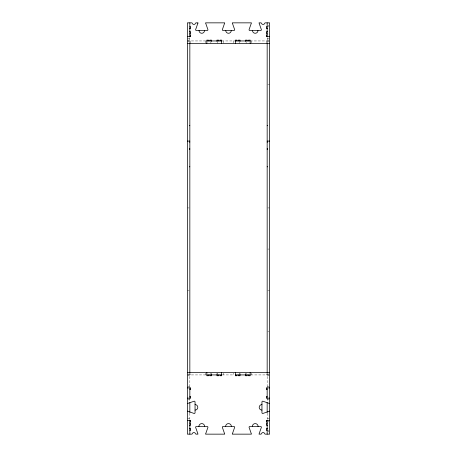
<?xml version="1.0" encoding="UTF-8"?>
<svg xmlns="http://www.w3.org/2000/svg" width="457" height="457" viewBox="0 0 457 457"><rect width="100%" height="100%" fill="white"/><g stroke="black" fill="none" stroke-linecap="round" stroke-linejoin="round"><path stroke-width="0.34" stroke-dasharray="2.29 1.71" d="M267.779 25.318L269.013 25.318M267.779 26.14L269.013 26.14M187.37 38.205L189.838 38.205M267.162 38.205L269.63 38.205M187.37 40.125L189.838 40.125M267.162 40.125L269.63 40.125M187.37 40.947L206.838 40.947M221.645 40.947L235.355 40.947M250.162 40.947L269.63 40.947M187.37 41.77L189.838 41.77M267.162 41.77L269.63 41.77M267.779 84.545L269.63 84.545M187.37 207.935L189.221 207.935M267.779 207.935L269.63 207.935M267.779 249.065L269.013 249.065M187.37 290.195L189.221 290.195M267.779 290.195L269.63 290.195M267.779 331.325L269.013 331.325M187.37 374.1L189.838 374.1M267.162 374.1L269.63 374.1M187.37 374.923L206.29 374.923M222.193 374.923L233.71 374.923L233.71 373.072M250.71 374.923L269.63 374.923M187.37 375.745L189.838 375.745M267.162 375.745L269.63 375.745M187.37 386.234L189.838 386.234M267.162 386.234L269.63 386.234M187.37 399.806L189.838 399.806M267.162 399.806L269.63 399.806M187.37 418.795L189.838 418.795M267.162 418.795L269.63 418.795M267.779 421.263L269.013 421.263M267.779 430.86L269.013 430.86M267.779 431.682L269.013 431.682M267.162 37.691L267.162 43.415M267.162 372.455L267.162 387.879M267.162 398.161L267.162 401.914M267.162 413.168L267.162 419.309M266.34 40.947L266.34 43.415M266.34 373.689L266.34 374.923M251.807 40.947L251.807 43.415M251.807 373.072L251.807 374.923M246.117 41.564L246.117 43.415M246.117 373.072L246.117 374.923M245.5 373.072L245.5 374.432M240.016 373.072L240.016 374.432M239.399 41.564L239.399 43.415M239.399 373.072L239.399 374.923M233.71 40.947L233.71 43.415M223.29 40.947L223.29 43.415M223.29 373.072L223.29 374.923M217.601 41.564L217.601 43.415M217.601 373.072L217.601 374.923M216.984 373.072L216.984 374.432M211.5 373.072L211.5 374.432M210.883 41.564L210.883 43.415M210.883 373.072L210.883 374.923M205.193 40.947L205.193 43.415M205.193 373.072L205.193 374.923M190.66 40.947L190.66 43.415M190.66 373.689L190.66 374.923M189.838 37.691L189.838 43.415M189.838 372.455L189.838 387.879M189.838 398.161L189.838 401.914M189.838 413.168L189.838 419.309"/><path stroke-width="0.69" d="M189.838 26.689L190.66 26.689L190.66 28.334L189.347 28.334M267.162 26.689L266.34 26.689L266.34 28.334L267.653 28.334M189.375 28.231L189.838 28.231M267.162 28.231L267.625 28.231M189.347 31.762L190.66 31.762L190.66 33.407L189.838 33.407M267.653 31.762L266.34 31.762L266.34 33.407L267.162 33.407M189.838 34.915L190.66 34.915L190.66 36.56L187.37 36.56M267.162 34.915L266.34 34.915L266.34 36.56L269.63 36.56M206.838 40.947L221.645 40.947M235.355 40.947L250.162 40.947M187.37 43.415L269.63 43.415M189.375 125.675L189.838 125.675M267.162 125.675L267.625 125.675M187.37 141.099L189.838 141.099M267.162 141.099L269.63 141.099M189.375 142.058L189.838 142.058M267.162 142.058L267.625 142.058M189.375 148.365L189.838 148.365M267.162 148.365L267.625 148.365M189.375 149.325L189.838 149.325M267.162 149.325L267.625 149.325M189.375 166.805L189.838 166.805M267.162 166.805L267.625 166.805M187.37 372.455L269.63 372.455M206.838 374.923L221.645 374.923M235.355 374.923L250.162 374.923M187.37 387.879L190.66 387.879L190.66 389.524L189.838 389.524M269.63 387.879L266.34 387.879L266.34 389.524L267.162 389.524M189.838 396.516L190.66 396.516L190.66 398.161L187.37 398.161M267.162 396.516L266.34 396.516L266.34 398.161L269.63 398.161M187.37 420.44L190.66 420.44L190.66 422.085L189.838 422.085M269.63 420.44L266.34 420.44L266.34 422.085L267.162 422.085M189.838 423.593L190.66 423.593L190.66 425.238L189.375 425.238M267.162 423.593L266.34 423.593L266.34 425.238L267.625 425.238M189.427 428.666L190.66 428.666L190.66 430.311L189.838 430.311M267.574 428.666L266.34 428.666L266.34 430.311L267.162 430.311M189.375 428.769L189.838 428.769M267.162 428.769L267.625 428.769M267.162 22.85L267.162 36.766M267.162 43.209L267.162 372.661M267.162 387.879L267.162 398.161M267.162 402.617L267.162 412.465M267.162 420.234L267.162 434.15M250.162 43.415L250.162 40.125L248.517 40.125L248.517 40.947M250.162 372.455L250.162 375.745L248.517 375.745L248.517 374.923M247.146 40.947L247.146 40.125L245.5 40.125L245.5 41.438M247.146 374.923L247.146 375.745L245.5 375.745L245.5 374.432M240.016 41.438L240.016 40.125L238.371 40.125L238.371 40.947M240.016 374.432L240.016 375.745L238.371 375.745L238.371 374.923M237 40.947L237 40.125L235.355 40.125L235.355 43.415M237 374.923L237 375.745L235.355 375.745L235.355 372.455M221.645 43.415L221.645 40.125L220 40.125L220 40.947M221.645 372.455L221.645 375.745L220 375.745L220 374.923M218.629 40.947L218.629 40.125L216.984 40.125L216.984 41.438M218.629 374.923L218.629 375.745L216.984 375.745L216.984 374.432M211.5 41.438L211.5 40.125L209.854 40.125L209.854 40.947M211.5 374.432L211.5 375.745L209.854 375.745L209.854 374.923M208.483 40.947L208.483 40.125L206.838 40.125L206.838 43.415M208.483 374.923L208.483 375.745L206.838 375.745L206.838 372.455M189.838 22.85L189.838 36.766M189.838 43.209L189.838 372.661M189.838 387.879L189.838 398.161M189.838 402.617L189.838 412.465M189.838 420.234L189.838 434.15M198.898 426.472A2.879 2.879 0 0 1 201.777 423.593A2.879 2.879 0 0 1 204.656 426.472M225.621 426.472A2.879 2.879 0 0 1 228.5 423.593A2.879 2.879 0 0 1 231.379 426.472M252.344 426.472A2.879 2.879 0 0 1 255.223 423.593A2.879 2.879 0 0 1 258.102 426.472M187.37 403.52A0.823 0.823 0 0 0 187.604 403.485L194.225 401.172A0.823 0.823 0 0 1 195.048 401.994L195.048 412.688A0.823 0.823 0 0 1 194.225 413.511L187.604 411.191A0.823 0.823 0 0 0 187.37 411.157M195.048 404.599A2.742 2.742 0 0 1 197.79 407.341A2.742 2.742 0 0 1 195.048 410.083M269.63 411.157A0.823 0.823 0 0 0 269.396 411.191L262.775 413.511A0.823 0.823 0 0 1 261.952 412.688L261.952 401.994A0.823 0.823 0 0 1 262.775 401.172L269.396 403.485A0.823 0.823 0 0 0 269.63 403.52M261.952 410.083A2.742 2.742 0 0 1 259.21 407.341A2.742 2.742 0 0 1 261.952 404.599M257.965 30.528A2.742 2.742 0 0 1 255.223 33.27A2.742 2.742 0 0 1 252.481 30.528M231.242 30.528A2.742 2.742 0 0 1 228.5 33.27A2.742 2.742 0 0 1 225.758 30.528M204.519 30.528A2.742 2.742 0 0 1 201.777 33.27A2.742 2.742 0 0 1 199.035 30.528M197.927 23.084L195.607 29.705A0.823 0.823 0 0 0 196.43 30.528L207.124 30.528A0.823 0.823 0 0 0 207.946 29.705L205.633 23.084A0.823 0.823 0 0 1 205.599 22.85L224.684 22.85A0.823 0.823 0 0 1 224.65 23.084L222.331 29.705A0.823 0.823 0 0 0 223.153 30.528L233.847 30.528A0.823 0.823 0 0 0 234.67 29.705L232.35 23.084A0.823 0.823 0 0 1 232.316 22.85L251.401 22.85A0.823 0.823 0 0 1 251.367 23.084L249.054 29.705A0.823 0.823 0 0 0 249.876 30.528L260.57 30.528A0.823 0.823 0 0 0 261.393 29.705L259.073 23.084A0.823 0.823 0 0 1 259.039 22.85L260.776 22.85A0.823 0.823 0 0 1 261.547 23.398A1.645 1.645 0 0 0 264.654 23.398A0.823 0.823 0 0 1 265.426 22.85L269.63 22.85L269.63 434.15L265.426 434.15A0.823 0.823 0 0 1 264.654 433.602A1.645 1.645 0 0 0 261.547 433.602A0.823 0.823 0 0 1 260.776 434.15L259.039 434.15A0.823 0.823 0 0 1 259.073 433.916L261.393 427.295A0.823 0.823 0 0 0 260.57 426.472L249.876 426.472A0.823 0.823 0 0 0 249.054 427.295L251.367 433.916A0.823 0.823 0 0 1 251.401 434.15L232.316 434.15A0.823 0.823 0 0 1 232.35 433.916L234.67 427.295A0.823 0.823 0 0 0 233.847 426.472L223.153 426.472A0.823 0.823 0 0 0 222.331 427.295L224.65 433.916A0.823 0.823 0 0 1 224.684 434.15L205.599 434.15A0.823 0.823 0 0 1 205.633 433.916L207.946 427.295A0.823 0.823 0 0 0 207.124 426.472L196.43 426.472A0.823 0.823 0 0 0 195.607 427.295L197.927 433.916A0.823 0.823 0 0 1 197.961 434.15L196.224 434.15A0.823 0.823 0 0 1 195.453 433.602A1.645 1.645 0 0 0 192.346 433.602A0.823 0.823 0 0 1 191.574 434.15L187.37 434.15L187.37 22.85L191.574 22.85A0.823 0.823 0 0 1 192.346 23.398A1.645 1.645 0 0 0 195.453 23.398A0.823 0.823 0 0 1 196.224 22.85L197.961 22.85A0.823 0.823 0 0 1 197.927 23.084"/></g></svg>
